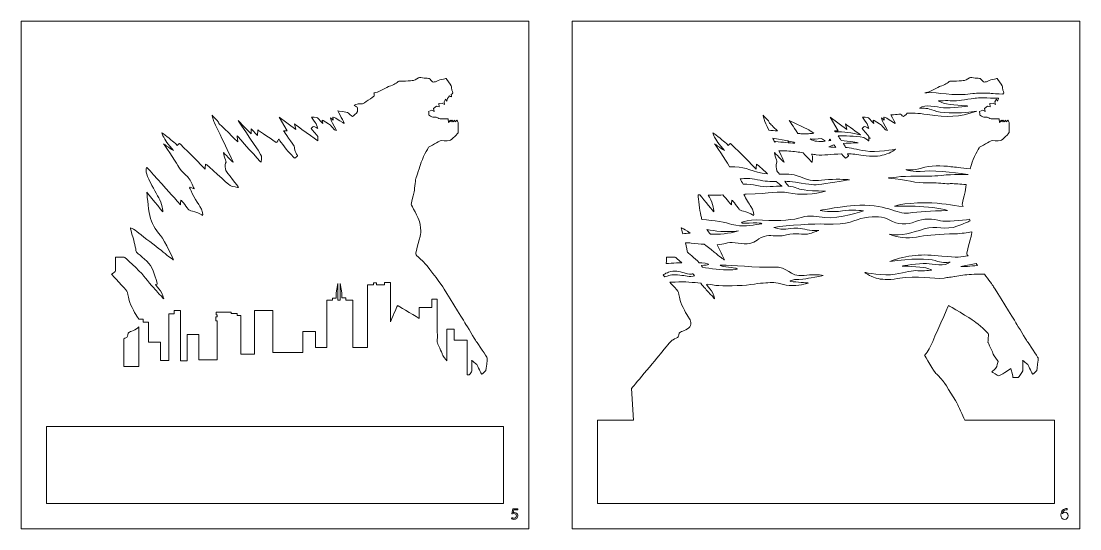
# Model space of a CAD drawing. Header units: millimetres. Extents: x 48 to 1768, y -205 to -5.
# Drawn here: x 916.7 to 1333.8, y -205 to -5 of the extents above; entities that cross this region are included whole.
import ezdxf

# ---------------------------------------------------------------- set-up
doc = ezdxf.new("R2010")
doc.units = ezdxf.units.MM
doc.header["$MEASUREMENT"] = 0
doc.layers.add('Layer 1', color=7, linetype='Continuous', lineweight=0)

msp = doc.modelspace()

# ---------------------------------------------------------------- linework, layer by layer
at = {"layer": 'Layer 1', "color": 250, "lineweight": 9, "true_color": 0x231f20}
for points, knots in [([(916.72, -5), (916.72, -5), (916.72, -205), (916.72, -205), (916.72, -205), (1116.72, -205), (1116.72, -205), (1116.72, -205), (1116.72, -5), (1116.72, -5), (1116.72, -5), (916.72, -5), (916.72, -5)], [0, 0, 0, 0, 1, 1, 1, 2, 2, 2, 3, 3, 3, 4, 4, 4, 4]), ([(1133.78, -5), (1133.78, -5), (1133.78, -205), (1133.78, -205), (1133.78, -205), (1333.78, -205), (1333.78, -205), (1333.78, -205), (1333.78, -5), (1333.78, -5), (1333.78, -5), (1133.78, -5), (1133.78, -5)], [0, 0, 0, 0, 1, 1, 1, 2, 2, 2, 3, 3, 3, 4, 4, 4, 4]), ([(953.81, -103.66), (953.87, -103.5), (953.76, -97.92), (953.94, -97.92), (954.11, -97.92), (957.35, -97.92), (957.35, -97.92), (957.35, -97.92), (963.3, -103.22), (965.05, -105.42), (966.79, -107.62), (969.6, -110.88), (970.42, -111.72), (971.24, -112.56), (972.86, -114.44), (972.86, -114.44), (972.86, -114.44), (972.36, -112.23), (971.62, -111.26), (970.89, -110.3), (969.68, -108.99), (969.63, -108.79), (969.58, -108.59), (970.19, -108.77), (970.34, -108.59), (970.49, -108.4), (969.03, -103.41), (967.66, -101.29), (966.3, -99.16), (962.18, -96.25), (962.1, -95.97), (962.02, -95.69), (961.47, -92.55), (960.83, -90.41), (960.19, -88.27), (959.61, -86.48), (959.73, -86.39), (959.84, -86.29), (961.47, -87.11), (964.03, -89.24), (966.59, -91.37), (970.76, -94.31), (972.69, -95.95), (974.63, -97.59), (976.58, -99.06), (976.71, -99.06), (976.84, -99.06), (973.53, -91.9), (971.56, -89.42), (969.58, -86.95), (968.1, -84.63), (967.42, -81.59), (966.74, -78.56), (966.22, -72.4), (966.22, -72.4), (966.22, -72.4), (972.44, -80.09), (972.57, -80.16), (972.69, -80.23), (972.15, -76.62), (970.93, -74.6), (969.71, -72.57), (967.77, -68.8), (966.97, -67.25), (966.16, -65.7), (965.97, -64.51), (965.97, -64.09), (965.97, -63.67), (966.01, -62.65), (966.18, -62.61), (966.36, -62.58), (974.19, -71.56), (975.85, -73.25), (977.5, -74.94), (979.36, -77.32), (979.49, -77.35), (979.61, -77.39), (979.46, -75.57), (979.68, -75.49), (979.91, -75.41), (982.31, -78.94), (982.71, -79.29), (983.1, -79.64), (983.72, -79.65), (985.2, -80.18), (986.67, -80.7), (987.94, -81.25), (988.2, -81.53), (988.45, -81.81), (988.16, -79.28), (987.13, -77.96), (986.09, -76.63), (983.21, -71.28), (983.09, -70.66), (982.98, -70.05), (984.78, -71.04), (984.87, -71.04), (984.96, -71.04), (983.31, -67.49), (982.55, -66.61), (981.78, -65.72), (979.38, -63.79), (978.41, -61.85), (977.43, -59.91), (972.81, -53.36), (972.81, -53.36), (972.81, -53.36), (976.65, -55.95), (976.74, -55.96), (975.84, -54.89), (974.61, -53.64), (974.17, -52.85), (973.73, -52.06), (972.82, -50.72), (972.57, -50.18), (972.31, -49.65), (972.17, -48.94), (972.17, -48.94), (972.17, -48.94), (975.93, -51.84), (976.87, -52.7), (977.81, -53.56), (978.13, -53.91), (978.23, -53.93), (978.34, -53.95), (978.75, -53.27), (979.04, -53.22), (979.34, -53.17), (989.08, -63.24), (989.15, -63.27), (989.22, -63.29), (989.27, -61.41), (989.4, -61.34), (989.52, -61.27), (998.34, -69.3), (999.06, -69.77), (999.78, -70.23), (1002.32, -70.54), (1002.37, -70.52), (1002.43, -70.51), (997.46, -64.27), (997.3, -63.77), (997.15, -63.27), (996.97, -61.53), (997.28, -60.93), (997.59, -60.32), (997.34, -59.95), (996.96, -58.98), (996.57, -58), (996.43, -56.8), (996.42, -56.75), (996.41, -56.71), (1000.06, -60.59), (1000.26, -60.59), (1000.46, -60.59), (992.68, -44.94), (992.47, -44.19), (992.26, -43.44), (991.95, -42.09), (991.95, -42.09), (991.95, -42.09), (993.9, -44.14), (994.08, -44.29), (994.25, -44.45), (994.58, -45.25), (994.58, -45.25), (994.58, -45.25), (1002.07, -52.56), (1002.14, -52.58), (1002.21, -52.6), (1001.68, -50.29), (1001.77, -50.19), (1001.86, -50.08), (1011.07, -60.67), (1011.23, -60.6), (1011.38, -60.53), (1011.42, -58.49), (1011.45, -58.18), (1011.49, -57.87), (1002.24, -44.19), (1002.24, -44.19), (1002.24, -44.19), (1007.13, -49.18), (1007.32, -49.42), (1007.28, -48.27), (1007.27, -47.38), (1007.27, -47.38), (1007.27, -47.38), (1009.81, -50.1), (1009.81, -50.1), (1009.81, -50.1), (1009.97, -47.85), (1009.97, -47.85), (1009.97, -47.85), (1016.88, -52.61), (1017.17, -52.75), (1017.47, -52.89), (1018.22, -51.46), (1018.22, -51.46), (1018.22, -51.46), (1021.03, -55.42), (1022.32, -56.77), (1023.61, -58.11), (1024.33, -59), (1024.47, -59.02), (1024.61, -59.03), (1025.43, -58.14), (1025.62, -58.13), (1025.81, -58.11), (1024.77, -56.87), (1024.62, -56.25), (1024.47, -55.64), (1024.44, -54.8), (1024.23, -54.24), (1024.02, -53.68), (1020.11, -48.24), (1020.11, -48.24), (1020.11, -48.24), (1021.55, -48.23), (1021.55, -48.23), (1021.55, -48.23), (1018.39, -42.88), (1018.39, -42.88), (1018.39, -42.88), (1024.91, -47.71), (1024.91, -47.71), (1024.91, -47.71), (1024.41, -45.51), (1024.41, -45.51), (1024.41, -45.51), (1033.52, -52.15), (1033.58, -52.19), (1033.64, -52.22), (1033.7, -50.7), (1033.6, -50.43), (1033.49, -50.16), (1031.03, -47.44), (1031.03, -47.3), (1031.03, -47.16), (1031.63, -46.55), (1031.96, -46.47), (1032.29, -46.4), (1033.59, -47.28), (1033.59, -47.28), (1033.59, -47.28), (1033.08, -45.76), (1032.9, -45.47), (1032.72, -45.18), (1031.12, -42.81), (1031.12, -42.81), (1031.12, -42.81), (1033.09, -42.86), (1033.48, -43.12), (1033.86, -43.37), (1035.59, -45.36), (1035.59, -45.36), (1035.59, -45.36), (1035.28, -44.08), (1035.3, -43.95), (1035.32, -43.82), (1038.05, -45.57), (1038.56, -46.02), (1039.08, -46.47), (1040.04, -47.77), (1040.15, -47.86), (1040.25, -47.95), (1040.92, -48.03), (1040.92, -48.03), (1040.92, -48.03), (1039.23, -44.83), (1039, -44.4), (1038.76, -43.97), (1038.59, -43.05), (1038.59, -43.05), (1038.59, -43.05), (1039.49, -43.82), (1039.62, -43.95), (1039.74, -44.08), (1039.52, -42.85), (1039.52, -42.85), (1039.52, -42.85), (1040.54, -43.05), (1040.68, -43.19), (1040.82, -43.32), (1043.71, -45.15), (1044, -45.3), (1044.28, -45.44), (1041.46, -40.38), (1041.45, -40.35), (1041.44, -40.32), (1045.02, -40.87), (1045.28, -40.98), (1045.54, -41.08), (1046.99, -42.54), (1047.21, -42.56), (1047.42, -42.57), (1049.04, -41.25), (1049.17, -40.62), (1049.3, -39.99), (1049.26, -39.01), (1049.05, -38.84), (1048.85, -38.68), (1048.06, -38.28), (1047.93, -38.26), (1047.8, -38.23), (1049.1, -37.54), (1049.51, -37.53), (1049.92, -37.52), (1051.16, -37.63), (1051.22, -37.59), (1051.28, -37.54), (1055.61, -34.72), (1055.78, -34.51), (1055.95, -34.3), (1055.7, -33.21), (1055.7, -33.21), (1055.7, -33.21), (1056.71, -33.01), (1056.9, -33.02), (1057.08, -33.03), (1061.19, -30.83), (1061.84, -30.62), (1062.5, -30.4), (1063.54, -29.99), (1063.99, -29.7), (1064.43, -29.41), (1065.4, -28.72), (1065.54, -28.69), (1065.68, -28.65), (1070.43, -28.54), (1071.28, -28.38), (1072.13, -28.21), (1073.25, -27.26), (1073.66, -27.19), (1074.06, -27.12), (1075.54, -27.47), (1075.87, -27.42), (1076.2, -27.38), (1077.23, -27.53), (1077.51, -27.64), (1077.79, -27.76), (1078.46, -28.77), (1078.71, -28.91), (1078.96, -29.05), (1080.02, -28.92), (1080.18, -28.79), (1080.33, -28.66), (1081.51, -28.13), (1082.42, -27.94), (1083.34, -27.74), (1083.99, -27.54), (1084.12, -27.54), (1084.25, -27.54), (1086.01, -30.1), (1086.12, -30.42), (1086.24, -30.75), (1086.29, -31.96), (1086.44, -32.23), (1086.59, -32.49), (1086.81, -33.05), (1086.82, -33.19), (1086.83, -33.33), (1086.15, -33.87), (1086.15, -33.95), (1086.15, -34.03), (1086.28, -34.84), (1086.28, -34.86), (1086.28, -34.89), (1085.47, -34.46), (1085.47, -34.46), (1085.47, -34.46), (1084.63, -35.4), (1084.63, -35.4), (1084.63, -35.4), (1084.35, -36.52), (1084.35, -36.52), (1084.35, -36.52), (1083.85, -35.76), (1083.85, -35.76), (1083.85, -35.76), (1083.31, -36.83), (1083.31, -36.83), (1083.31, -36.83), (1083.53, -37.89), (1083.53, -37.89), (1083.53, -37.89), (1082.58, -37.33), (1082.58, -37.33), (1082.58, -37.33), (1081.21, -37.44), (1081.21, -37.44), (1081.21, -37.44), (1081.35, -38.8), (1081.35, -38.8), (1081.35, -38.8), (1080.29, -38.48), (1080.29, -38.48), (1080.29, -38.48), (1079.19, -39.37), (1079.19, -39.37), (1079.19, -39.37), (1079.4, -40.61), (1079.4, -40.61), (1079.4, -40.61), (1078.56, -40), (1078.56, -40), (1078.56, -40), (1077.24, -40.65), (1077.24, -40.65), (1077.24, -40.65), (1077.38, -41.92), (1077.38, -41.99), (1077.38, -42.06), (1078.58, -42.85), (1078.88, -42.85), (1079.17, -42.85), (1079.99, -42.83), (1080.17, -42.83), (1080.34, -42.83), (1081.23, -43.42), (1081.79, -43.42), (1082.35, -43.42), (1084.97, -43.46), (1084.97, -43.46), (1084.97, -43.46), (1085.12, -44.94), (1085.12, -44.94), (1085.12, -44.94), (1085.82, -44.01), (1085.82, -44.01), (1085.82, -44.01), (1086.03, -44.64), (1086.03, -44.64), (1086.03, -44.64), (1086.43, -44), (1086.43, -44), (1086.43, -44), (1086.97, -44.64), (1086.97, -44.64), (1086.97, -44.64), (1087.48, -43.97), (1087.48, -43.97), (1087.48, -43.97), (1087.75, -44.71), (1087.75, -44.71), (1087.75, -44.71), (1088.33, -44.02), (1088.33, -44.02), (1088.33, -44.02), (1088.79, -44.66), (1088.87, -44.92), (1088.95, -45.17), (1088.93, -48.58), (1088.93, -48.8), (1088.93, -49.02), (1086.29, -51.86), (1085.42, -52.03), (1084.56, -52.21), (1081.98, -52), (1081.8, -52.09), (1081.61, -52.18), (1077.44, -54.48), (1077.23, -54.67), (1077.02, -54.87), (1074.66, -59.21), (1074.03, -61.42), (1073.4, -63.63), (1072.14, -67.05), (1072.1, -67.33), (1072.05, -67.61), (1071.65, -71.93), (1071.4, -72.75), (1071.14, -73.56), (1070.4, -77.1), (1070.4, -77.26), (1070.4, -77.42), (1073.24, -82.56), (1073.66, -83.93), (1074.07, -85.31), (1074.14, -87.84), (1074.17, -88.4), (1074.19, -88.96), (1072.1, -96.29), (1072.19, -96.8), (1072.28, -97.31), (1074.89, -99.43), (1075.38, -99.91), (1075.86, -100.4), (1081.87, -108.1), (1082.77, -109.64), (1083.68, -111.17), (1090.77, -122.43), (1091.54, -123.78), (1092.31, -125.13), (1095.5, -130.43), (1096.03, -131.15), (1096.57, -131.87), (1100.24, -137.39), (1100.29, -137.64), (1100.33, -137.9), (1099.92, -142.36), (1099.8, -142.6), (1099.68, -142.83), (1098.26, -144.06), (1098.17, -144.13), (1098.08, -144.2), (1096.43, -140.62), (1096.18, -140.29), (1095.94, -139.96), (1094.19, -138.62), (1094.19, -138.62), (1094.19, -138.62), (1094.37, -142.26), (1094.23, -142.81), (1094.15, -143.1), (1093.7, -143.8), (1093.26, -144.39), (1093.26, -144.39), (1092.46, -144.39), (1092.46, -144.39), (1092.46, -144.39), (1092.46, -130.71), (1092.46, -130.71), (1092.46, -130.71), (1087.25, -130.71), (1087.25, -130.71), (1087.25, -130.71), (1087.25, -126.34), (1087.25, -126.34), (1087.25, -126.34), (1084.41, -126.34), (1084.41, -126.34), (1084.41, -126.34), (1084.41, -138.87), (1084.41, -138.87), (1084.03, -138.31), (1082.72, -136.56), (1082.63, -136.18), (1082.53, -135.74), (1080.7, -131.89), (1080.55, -131.44), (1080.55, -131.44), (1080.55, -131.2), (1080.55, -131.2), (1080.59, -130.55), (1080.76, -128.51), (1080.76, -128.27), (1080.76, -128.24), (1080.68, -128.13), (1080.55, -127.98), (1080.55, -127.98), (1080.55, -114.48), (1080.55, -114.48), (1080.55, -114.48), (1078.55, -114.48), (1078.55, -114.48), (1078.55, -114.48), (1078.55, -117.74), (1078.55, -117.74), (1078.55, -117.74), (1073.57, -117.74), (1073.57, -117.74), (1073.57, -117.74), (1073.57, -122.15), (1073.57, -122.15), (1070.61, -120.32), (1065.01, -117.02), (1065.01, -117.02), (1065.01, -117.02), (1063.67, -120.04), (1062.17, -123.44), (1062.17, -123.44), (1062.17, -107.97), (1062.17, -107.97), (1062.17, -107.97), (1059.89, -107.97), (1059.89, -107.97), (1059.89, -107.97), (1059.89, -108.9), (1059.89, -108.9), (1059.89, -108.9), (1056.73, -108.9), (1056.73, -108.9), (1056.73, -108.9), (1056.73, -108.15), (1056.73, -108.15), (1056.73, -108.15), (1055.47, -108.15), (1055.47, -108.15), (1055.47, -108.15), (1055.47, -108.85), (1055.47, -108.85), (1055.47, -108.85), (1053.19, -108.85), (1053.19, -108.85), (1053.19, -108.85), (1053.19, -133.51), (1053.19, -133.51), (1053.19, -133.51), (1047.42, -133.51), (1047.42, -133.51), (1047.42, -133.51), (1047.42, -114.88), (1047.42, -114.88), (1047.42, -114.88), (1044.66, -114.88), (1044.66, -114.88), (1044.66, -114.88), (1044.66, -114.06), (1044.66, -114.06), (1044.66, -114.06), (1043.08, -114.06), (1043.08, -114.06), (1043.08, -114.06), (1043.08, -111.98), (1043.08, -111.98), (1043.08, -111.98), (1042.38, -108.34), (1042.38, -108.34), (1042.38, -108.34), (1042.38, -114.92), (1042.38, -114.92), (1042.38, -114.92), (1041.52, -114.92), (1041.52, -114.92), (1041.52, -114.92), (1041.52, -108.39), (1041.52, -108.39), (1041.52, -108.39), (1040.86, -112), (1040.86, -112), (1040.86, -112), (1040.86, -114.12), (1040.86, -114.12), (1040.86, -114.12), (1039.31, -114.12), (1039.31, -114.12), (1039.31, -114.12), (1039.31, -114.93), (1039.31, -114.93), (1039.31, -114.93), (1037.17, -114.93), (1037.17, -114.93), (1037.17, -114.93), (1037.17, -133.56), (1037.17, -133.56), (1037.17, -133.56), (1032.63, -133.56), (1032.63, -133.56), (1032.63, -133.56), (1032.63, -127.25), (1032.63, -127.25), (1032.63, -127.25), (1027.71, -127.25), (1027.71, -127.25), (1027.71, -127.25), (1027.71, -135.51), (1027.71, -135.51), (1027.71, -135.51), (1015.84, -135.51), (1015.84, -135.51), (1015.84, -135.51), (1015.84, -118.99), (1015.84, -118.99), (1015.84, -118.99), (1008.67, -118.99), (1008.67, -118.99), (1008.67, -118.99), (1008.67, -136.16), (1008.67, -136.16), (1008.67, -136.16), (1003.28, -136.16), (1003.28, -136.16), (1003.28, -136.16), (1003.28, -121.02), (1003.28, -121.02), (1003.28, -121.02), (1001.76, -121.02), (1001.76, -121.02), (1001.76, -121.02), (1001.76, -120.18), (1001.76, -120.18), (1001.76, -120.18), (999.42, -120.18), (999.42, -120.18), (999.42, -120.18), (999.42, -119.67), (999.42, -119.67), (999.42, -119.67), (993.51, -119.67), (993.51, -119.67), (993.51, -119.67), (993.51, -120.68), (993.51, -120.68), (993.51, -120.68), (993.96, -120.68), (993.96, -120.68), (993.96, -120.68), (993.96, -121.54), (993.96, -121.54), (993.96, -121.54), (993.4, -121.54), (993.4, -121.54), (993.4, -121.54), (993.4, -123.02), (993.4, -123.02), (993.4, -123.02), (993.9, -123.02), (993.9, -123.02), (993.9, -123.02), (993.9, -138.48), (993.9, -138.48), (993.9, -138.48), (986.65, -138.48), (986.65, -138.48), (986.65, -138.48), (986.65, -128.44), (986.65, -128.44), (986.65, -128.44), (982.11, -128.44), (982.11, -128.44), (982.11, -128.44), (982.11, -138.76), (982.11, -138.76), (982.11, -138.76), (979.53, -138.76), (979.53, -138.76), (979.53, -138.76), (979.53, -118.98), (979.53, -118.98), (979.53, -118.98), (976.95, -118.98), (976.95, -118.98), (976.95, -118.98), (976.95, -120.34), (976.95, -120.34), (976.95, -120.34), (974.92, -120.34), (974.92, -120.34), (974.92, -120.34), (974.92, -138.62), (974.92, -138.62), (974.92, -138.62), (971.55, -138.62), (971.55, -138.62), (971.55, -138.62), (971.55, -131.51), (971.55, -131.51), (971.55, -131.51), (966.94, -131.51), (966.94, -131.51), (966.94, -131.51), (966.94, -123.55), (966.94, -123.55), (966.94, -123.55), (964.76, -123.55), (964.76, -123.55), (964.76, -123.55), (964.76, -122.43), (964.76, -122.43), (964.76, -122.43), (963.08, -122.43), (963.08, -122.43), (963.08, -122.43), (963.08, -122.47), (963.08, -122.47), (962.89, -122.08), (962.68, -121.77), (962.51, -121.58), (961.97, -120.99), (959.88, -117.11), (959.31, -115.03), (958.73, -112.96), (958.82, -111.98), (958.4, -111.35), (957.98, -110.72), (952.31, -104.81), (952.3, -104.69), (952.28, -104.57), (953.76, -103.82), (953.81, -103.66)], [0, 0, 0, 0, 1, 1, 1, 2, 2, 2, 3, 3, 3, 4, 4, 4, 5, 5, 5, 6, 6, 6, 7, 7, 7, 8, 8, 8, 9, 9, 9, 10, 10, 10, 11, 11, 11, 12, 12, 12, 13, 13, 13, 14, 14, 14, 15, 15, 15, 16, 16, 16, 17, 17, 17, 18, 18, 18, 19, 19, 19, 20, 20, 20, 21, 21, 21, 22, 22, 22, 23, 23, 23, 24, 24, 24, 25, 25, 25, 26, 26, 26, 27, 27, 27, 28, 28, 28, 29, 29, 29, 30, 30, 30, 31, 31, 31, 32, 32, 32, 33, 33, 33, 34, 34, 34, 35, 35, 35, 36, 36, 36, 37, 37, 37, 38, 38, 38, 39, 39, 39, 40, 40, 40, 41, 41, 41, 42, 42, 42, 43, 43, 43, 44, 44, 44, 45, 45, 45, 46, 46, 46, 47, 47, 47, 48, 48, 48, 49, 49, 49, 50, 50, 50, 51, 51, 51, 52, 52, 52, 53, 53, 53, 54, 54, 54, 55, 55, 55, 56, 56, 56, 57, 57, 57, 58, 58, 58, 59, 59, 59, 60, 60, 60, 61, 61, 61, 62, 62, 62, 63, 63, 63, 64, 64, 64, 65, 65, 65, 66, 66, 66, 67, 67, 67, 68, 68, 68, 69, 69, 69, 70, 70, 70, 71, 71, 71, 72, 72, 72, 73, 73, 73, 74, 74, 74, 75, 75, 75, 76, 76, 76, 77, 77, 77, 78, 78, 78, 79, 79, 79, 80, 80, 80, 81, 81, 81, 82, 82, 82, 83, 83, 83, 84, 84, 84, 85, 85, 85, 86, 86, 86, 87, 87, 87, 88, 88, 88, 89, 89, 89, 90, 90, 90, 91, 91, 91, 92, 92, 92, 93, 93, 93, 94, 94, 94, 95, 95, 95, 96, 96, 96, 97, 97, 97, 98, 98, 98, 99, 99, 99, 100, 100, 100, 101, 101, 101, 102, 102, 102, 103, 103, 103, 104, 104, 104, 105, 105, 105, 106, 106, 106, 107, 107, 107, 108, 108, 108, 109, 109, 109, 110, 110, 110, 111, 111, 111, 112, 112, 112, 113, 113, 113, 114, 114, 114, 115, 115, 115, 116, 116, 116, 117, 117, 117, 118, 118, 118, 119, 119, 119, 120, 120, 120, 121, 121, 121, 122, 122, 122, 123, 123, 123, 124, 124, 124, 125, 125, 125, 126, 126, 126, 127, 127, 127, 128, 128, 128, 129, 129, 129, 130, 130, 130, 131, 131, 131, 132, 132, 132, 133, 133, 133, 134, 134, 134, 135, 135, 135, 136, 136, 136, 137, 137, 137, 138, 138, 138, 139, 139, 139, 140, 140, 140, 141, 141, 141, 142, 142, 142, 143, 143, 143, 144, 144, 144, 145, 145, 145, 146, 146, 146, 147, 147, 147, 148, 148, 148, 149, 149, 149, 150, 150, 150, 151, 151, 151, 152, 152, 152, 153, 153, 153, 154, 154, 154, 155, 155, 155, 156, 156, 156, 157, 157, 157, 158, 158, 158, 159, 159, 159, 160, 160, 160, 161, 161, 161, 162, 162, 162, 163, 163, 163, 164, 164, 164, 165, 165, 165, 166, 166, 166, 167, 167, 167, 168, 168, 168, 169, 169, 169, 170, 170, 170, 171, 171, 171, 172, 172, 172, 173, 173, 173, 174, 174, 174, 175, 175, 175, 176, 176, 176, 177, 177, 177, 178, 178, 178, 179, 179, 179, 180, 180, 180, 181, 181, 181, 182, 182, 182, 183, 183, 183, 184, 184, 184, 185, 185, 185, 186, 186, 186, 187, 187, 187, 188, 188, 188, 189, 189, 189, 190, 190, 190, 191, 191, 191, 192, 192, 192, 193, 193, 193, 194, 194, 194, 195, 195, 195, 196, 196, 196, 197, 197, 197, 198, 198, 198, 199, 199, 199, 200, 200, 200, 201, 201, 201, 202, 202, 202, 203, 203, 203, 204, 204, 204, 205, 205, 205, 206, 206, 206, 207, 207, 207, 208, 208, 208, 209, 209, 209, 210, 210, 210, 211, 211, 211, 212, 212, 212, 213, 213, 213, 214, 214, 214, 215, 215, 215, 216, 216, 216, 217, 217, 217, 218, 218, 218, 219, 219, 219, 220, 220, 220, 221, 221, 221, 222, 222, 222, 223, 223, 223, 224, 224, 224, 225, 225, 225, 226, 226, 226, 227, 227, 227, 228, 228, 228, 229, 229, 229, 230, 230, 230, 231, 231, 231, 232, 232, 232, 233, 233, 233, 234, 234, 234, 235, 235, 235, 236, 236, 236, 237, 237, 237, 238, 238, 238, 239, 239, 239, 240, 240, 240, 241, 241, 241, 242, 242, 242, 243, 243, 243, 244, 244, 244, 245, 245, 245, 246, 246, 246, 247, 247, 247, 248, 248, 248, 249, 249, 249, 250, 250, 250, 251, 251, 251, 252, 252, 252, 253, 253, 253, 254, 254, 254, 255, 255, 255, 256, 256, 256, 257, 257, 257, 258, 258, 258, 259, 259, 259, 260, 260, 260, 260]), ([(1273.95, -33.02), (1274.14, -33.03), (1278.24, -30.83), (1278.9, -30.62), (1279.55, -30.4), (1280.6, -29.99), (1281.04, -29.7), (1281.49, -29.41), (1282.46, -28.72), (1282.6, -28.69), (1282.74, -28.65), (1287.49, -28.54), (1288.34, -28.38), (1289.19, -28.21), (1290.3, -27.26), (1290.71, -27.19), (1291.12, -27.12), (1292.59, -27.47), (1292.92, -27.42), (1293.25, -27.38), (1294.28, -27.53), (1294.56, -27.64), (1294.84, -27.76), (1295.51, -28.77), (1295.77, -28.91), (1296.02, -29.05), (1297.08, -28.92), (1297.23, -28.79), (1297.39, -28.66), (1298.56, -28.13), (1299.48, -27.94), (1300.4, -27.74), (1301.05, -27.54), (1301.18, -27.54), (1301.31, -27.54), (1303.06, -30.1), (1303.18, -30.42), (1303.29, -30.75), (1303.34, -31.96), (1303.49, -32.23), (1303.64, -32.49), (1303.86, -33.05), (1303.88, -33.19), (1303.88, -33.28), (1303.6, -33.54), (1303.4, -33.73), (1301.49, -33.62), (1299.26, -33.48), (1299.11, -33.48), (1299.06, -33.48), (1298.78, -33.45), (1298.33, -33.38), (1295.6, -33.28), (1293.28, -33.31), (1291.69, -33.54), (1283.09, -34.78), (1278.18, -32.77), (1273.55, -33.22), (1273.29, -33.24), (1273.03, -33.27), (1272.78, -33.29), (1272.76, -33.24), (1272.76, -33.21), (1272.76, -33.21), (1272.76, -33.21), (1273.77, -33.01), (1273.95, -33.02)], [0, 0, 0, 0, 1, 1, 1, 2, 2, 2, 3, 3, 3, 4, 4, 4, 5, 5, 5, 6, 6, 6, 7, 7, 7, 8, 8, 8, 9, 9, 9, 10, 10, 10, 11, 11, 11, 12, 12, 12, 13, 13, 13, 14, 14, 14, 15, 15, 15, 16, 16, 16, 17, 17, 17, 18, 18, 18, 19, 19, 19, 20, 20, 20, 21, 21, 21, 22, 22, 22, 22]), ([(1184.11, -73.43), (1185.81, -75.53), (1189.53, -80.11), (1189.62, -80.16), (1189.74, -80.23), (1189.2, -76.62), (1187.98, -74.6), (1187.79, -74.28), (1187.58, -73.91), (1187.36, -73.52), (1189.35, -73.55), (1191.11, -73.53), (1193.12, -73.48), (1194.72, -75.15), (1196.42, -77.32), (1196.54, -77.35), (1196.67, -77.39), (1196.52, -75.57), (1196.74, -75.49), (1196.96, -75.41), (1199.37, -78.94), (1199.76, -79.29), (1200.16, -79.64), (1200.78, -79.65), (1202.25, -80.18), (1203.73, -80.7), (1205, -81.25), (1205.25, -81.53), (1205.51, -81.81), (1205.22, -79.28), (1204.18, -77.96), (1203.58, -77.18), (1202.33, -75.01), (1201.38, -73.23), (1201.7, -73.22), (1202.02, -73.21), (1202.36, -73.2), (1212.6, -72.93), (1214.67, -71.72), (1219.01, -72.66), (1223.35, -73.59), (1229.54, -73.29), (1233.63, -71.94), (1225.26, -71.88), (1223.36, -71.2), (1222.35, -70.78), (1221.43, -70.38), (1220.32, -70.15), (1219.07, -70.04), (1218.73, -69.59), (1218.17, -68.88), (1217.56, -68.09), (1218.79, -68.12), (1220.16, -68.21), (1221.76, -68.44), (1228.36, -69.37), (1228.51, -69.77), (1232.19, -69.22), (1235.86, -68.68), (1243.09, -67.48), (1243.09, -67.48), (1243.09, -67.48), (1238.85, -67.08), (1234.78, -67.42), (1230.71, -67.75), (1228.58, -68.35), (1225.26, -66.93), (1220.84, -65.05), (1219.36, -65.33), (1215.43, -65.31), (1214.84, -64.52), (1214.4, -63.91), (1214.36, -63.77), (1214.21, -63.27), (1214.02, -61.53), (1214.34, -60.93), (1214.65, -60.32), (1214.39, -59.95), (1214.01, -58.98), (1213.63, -58), (1213.49, -56.8), (1213.48, -56.75), (1213.46, -56.71), (1217.12, -60.59), (1217.31, -60.59), (1217.38, -60.59), (1216.47, -58.66), (1215.24, -56.11), (1216.62, -56.11), (1218.35, -56.14), (1219.13, -56.17), (1221.27, -56.33), (1223.11, -56.58), (1224.83, -56.84), (1226.66, -58.9), (1228.22, -60.63), (1228.28, -60.6), (1228.44, -60.53), (1228.47, -58.49), (1228.51, -58.18), (1228.51, -58.14), (1228.34, -57.84), (1228.04, -57.35), (1228.68, -57.45), (1229.32, -57.55), (1229.97, -57.63), (1232.82, -58.01), (1235.91, -57.42), (1239.87, -57.29), (1240.85, -58.33), (1241.4, -59), (1241.52, -59.02), (1241.66, -59.03), (1242.48, -58.14), (1242.67, -58.13), (1242.78, -58.12), (1242.5, -57.72), (1242.21, -57.27), (1244.06, -57.3), (1246.1, -57.47), (1248.37, -57.88), (1251.9, -58.52), (1254.69, -58.21), (1256.74, -57.64), (1256.74, -57.64), (1258.55, -57.03), (1259.38, -56.6), (1260.54, -56), (1261.12, -55.45), (1261.12, -55.45), (1261.12, -55.45), (1253.56, -56.83), (1249.28, -56.13), (1245.71, -55.55), (1243.36, -54.85), (1241.42, -54.73), (1241.38, -54.56), (1241.34, -54.39), (1241.28, -54.24), (1241.23, -54.11), (1240.98, -53.72), (1240.63, -53.19), (1243.37, -52.98), (1246.51, -52.93), (1246.51, -52.93), (1246.51, -52.93), (1242.87, -52.27), (1239.81, -51.99), (1239.39, -51.38), (1238.94, -50.74), (1238.53, -50.15), (1241.27, -50.1), (1244.77, -50.28), (1248.68, -50.77), (1249.81, -51.59), (1250.62, -52.18), (1250.64, -52.19), (1250.68, -52.21), (1250.72, -51.56), (1250.71, -51.04), (1250.92, -51.07), (1251.12, -51.1), (1251.33, -51.13), (1251.12, -51.05), (1250.92, -50.98), (1250.71, -50.9), (1250.7, -50.69), (1250.68, -50.51), (1250.65, -50.43), (1250.55, -50.16), (1248.09, -47.44), (1248.09, -47.3), (1248.09, -47.16), (1248.68, -46.55), (1249.01, -46.47), (1249.35, -46.4), (1250.65, -47.28), (1250.65, -47.28), (1250.65, -47.28), (1250.14, -45.76), (1249.96, -45.47), (1249.77, -45.18), (1248.18, -42.81), (1248.18, -42.81), (1248.18, -42.81), (1250.15, -42.86), (1250.53, -43.12), (1250.92, -43.37), (1252.64, -45.36), (1252.64, -45.36), (1252.64, -45.36), (1252.34, -44.08), (1252.35, -43.95), (1252.37, -43.82), (1255.1, -45.57), (1255.62, -46.02), (1256.13, -46.47), (1257.1, -47.77), (1257.2, -47.86), (1257.31, -47.95), (1257.97, -48.03), (1257.97, -48.03), (1257.97, -48.03), (1256.29, -44.83), (1256.05, -44.4), (1255.82, -43.97), (1255.64, -43.05), (1255.64, -43.05), (1255.64, -43.05), (1256.55, -43.82), (1256.67, -43.95), (1256.79, -44.08), (1256.58, -42.85), (1256.58, -42.85), (1256.58, -42.85), (1257.6, -43.05), (1257.74, -43.19), (1257.88, -43.32), (1260.76, -45.15), (1261.05, -45.3), (1261.23, -45.39), (1260.16, -43.37), (1259.35, -41.89), (1259.69, -41.87), (1260.04, -41.86), (1260.37, -41.84), (1261.45, -41.78), (1262.32, -41.69), (1263.1, -41.6), (1263.58, -42.04), (1264.13, -42.55), (1264.26, -42.56), (1264.42, -42.57), (1265.27, -41.91), (1265.8, -41.3), (1267.59, -41.15), (1269.64, -41.18), (1273.8, -41.79), (1281.66, -42.93), (1285.94, -42.95), (1293.21, -40.4), (1284.18, -41.69), (1278.83, -41.15), (1276.33, -40.19), (1273.83, -39.22), (1272.2, -39.2), (1270.63, -39.32), (1272.92, -37.6), (1277.22, -38.8), (1280.04, -39.11), (1282.87, -39.42), (1289.65, -38.42), (1289.65, -38.42), (1289.65, -38.42), (1282.34, -38.04), (1280.34, -37.37), (1278.35, -36.7), (1278.08, -36.45), (1278.08, -36.45), (1278.08, -36.45), (1281.35, -36.14), (1283.51, -36.39), (1285.67, -36.65), (1288.23, -35.86), (1292.53, -35.32), (1293.74, -35.17), (1297.27, -35.22), (1301.71, -35.38), (1301.71, -35.38), (1301.69, -35.4), (1301.69, -35.4), (1301.69, -35.4), (1301.41, -36.52), (1301.41, -36.52), (1301.41, -36.52), (1300.9, -35.76), (1300.9, -35.76), (1300.9, -35.76), (1300.36, -36.83), (1300.36, -36.83), (1300.36, -36.83), (1300.59, -37.89), (1300.59, -37.89), (1300.59, -37.89), (1299.63, -37.33), (1299.63, -37.33), (1299.63, -37.33), (1298.27, -37.44), (1298.27, -37.44), (1298.27, -37.44), (1298.41, -38.8), (1298.41, -38.8), (1298.41, -38.8), (1297.35, -38.48), (1297.35, -38.48), (1297.35, -38.48), (1296.25, -39.37), (1296.25, -39.37), (1296.25, -39.37), (1296.46, -40.61), (1296.46, -40.61), (1296.46, -40.61), (1295.62, -40), (1295.62, -40), (1295.62, -40), (1294.29, -40.65), (1294.29, -40.65), (1294.29, -40.65), (1294.43, -41.92), (1294.43, -41.99), (1294.43, -42.06), (1295.64, -42.85), (1295.93, -42.85), (1296.23, -42.85), (1297.05, -42.83), (1297.22, -42.83), (1297.4, -42.83), (1298.29, -43.42), (1298.85, -43.42), (1299.4, -43.42), (1302.02, -43.46), (1302.02, -43.46), (1302.02, -43.46), (1302.18, -44.94), (1302.18, -44.94), (1302.18, -44.94), (1302.88, -44.01), (1302.88, -44.01), (1302.88, -44.01), (1303.09, -44.64), (1303.09, -44.64), (1303.09, -44.64), (1303.49, -44), (1303.49, -44), (1303.49, -44), (1304.03, -44.64), (1304.03, -44.64), (1304.03, -44.64), (1304.54, -43.97), (1304.54, -43.97), (1304.54, -43.97), (1304.81, -44.71), (1304.81, -44.71), (1304.81, -44.71), (1305.39, -44.02), (1305.39, -44.02), (1305.39, -44.02), (1305.84, -44.66), (1305.92, -44.92), (1306, -45.17), (1305.98, -48.58), (1305.98, -48.8), (1305.98, -49.02), (1303.34, -51.86), (1302.48, -52.03), (1301.62, -52.21), (1299.04, -52), (1298.85, -52.09), (1298.67, -52.18), (1294.49, -54.48), (1294.28, -54.67), (1294.07, -54.87), (1291.71, -59.21), (1291.08, -61.42), (1290.93, -61.97), (1290.73, -62.59), (1290.53, -63.22), (1288.91, -63.08), (1287.04, -62.89), (1286.04, -62.6), (1284.99, -62.58), (1283.94, -62.5), (1282.91, -62.34), (1279.65, -61.83), (1274.56, -61.83), (1271.46, -62.88), (1268.35, -63.94), (1265.31, -63.49), (1265.31, -63.49), (1265.31, -63.49), (1267.54, -64.54), (1272.66, -64.09), (1277.32, -63.68), (1287.9, -65.16), (1289.78, -65.43), (1289.78, -65.44), (1289.78, -65.44), (1289.78, -65.45), (1288.86, -65.37), (1285.84, -65.2), (1281.16, -65.6), (1275.49, -66.08), (1275.73, -66.2), (1269.47, -66.08), (1263.2, -65.96), (1258.38, -66.8), (1258.38, -66.8), (1265.91, -67.55), (1269.02, -68.85), (1273.81, -68.73), (1277.39, -68.64), (1279.22, -68.87), (1281.45, -69.1), (1282.08, -69.04), (1282.64, -69), (1283.1, -69), (1284.48, -69), (1286.71, -69.16), (1288.94, -69.35), (1288.79, -70.69), (1288.6, -72.28), (1288.45, -72.75), (1288.2, -73.56), (1287.45, -77.1), (1287.45, -77.26), (1287.45, -77.3), (1287.61, -77.61), (1287.85, -78.07), (1283.08, -77.61), (1279.66, -76.56), (1273.2, -76.56), (1263.16, -76.57), (1260.73, -77.92), (1260.73, -77.92), (1260.73, -77.92), (1275.6, -77.38), (1281.7, -79.64), (1274.78, -79.64), (1270.58, -80.05), (1266.24, -80.63), (1261.9, -81.22), (1257.2, -76.7), (1244.82, -77.56), (1236.73, -78.47), (1231.53, -79.55), (1231.53, -79.55), (1231.53, -79.55), (1236.1, -80.5), (1240.3, -79.7), (1243.13, -79.16), (1248.52, -79.73), (1248.52, -79.73), (1248.52, -79.73), (1238.93, -83.07), (1233.22, -82.35), (1230.62, -82.02), (1227.34, -81.32), (1224.14, -82.31), (1221.12, -83.25), (1215.83, -83.89), (1208.75, -83.38), (1202.33, -82.91), (1198.12, -84.75), (1201.82, -84.59), (1206.56, -84.39), (1210.52, -84.52), (1207.49, -84.97), (1204.46, -85.42), (1200.66, -86.28), (1196.73, -85.06), (1194.38, -84.33), (1189.79, -83.49), (1184.91, -83.1), (1184.74, -82.61), (1184.59, -82.11), (1184.48, -81.59), (1183.97, -79.31), (1183.54, -75.27), (1183.36, -73.4), (1183.62, -73.41), (1183.87, -73.42), (1184.11, -73.43)], [0, 0, 0, 0, 1, 1, 1, 2, 2, 2, 3, 3, 3, 4, 4, 4, 5, 5, 5, 6, 6, 6, 7, 7, 7, 8, 8, 8, 9, 9, 9, 10, 10, 10, 11, 11, 11, 12, 12, 12, 13, 13, 13, 14, 14, 14, 15, 15, 15, 16, 16, 16, 17, 17, 17, 18, 18, 18, 19, 19, 19, 20, 20, 20, 21, 21, 21, 22, 22, 22, 23, 23, 23, 24, 24, 24, 25, 25, 25, 26, 26, 26, 27, 27, 27, 28, 28, 28, 29, 29, 29, 30, 30, 30, 31, 31, 31, 32, 32, 32, 33, 33, 33, 34, 34, 34, 35, 35, 35, 36, 36, 36, 37, 37, 37, 38, 38, 38, 39, 39, 39, 40, 40, 40, 41, 41, 41, 42, 42, 42, 43, 43, 43, 44, 44, 44, 45, 45, 45, 46, 46, 46, 47, 47, 47, 48, 48, 48, 49, 49, 49, 50, 50, 50, 51, 51, 51, 52, 52, 52, 53, 53, 53, 54, 54, 54, 55, 55, 55, 56, 56, 56, 57, 57, 57, 58, 58, 58, 59, 59, 59, 60, 60, 60, 61, 61, 61, 62, 62, 62, 63, 63, 63, 64, 64, 64, 65, 65, 65, 66, 66, 66, 67, 67, 67, 68, 68, 68, 69, 69, 69, 70, 70, 70, 71, 71, 71, 72, 72, 72, 73, 73, 73, 74, 74, 74, 75, 75, 75, 76, 76, 76, 77, 77, 77, 78, 78, 78, 79, 79, 79, 80, 80, 80, 81, 81, 81, 82, 82, 82, 83, 83, 83, 84, 84, 84, 85, 85, 85, 86, 86, 86, 87, 87, 87, 88, 88, 88, 89, 89, 89, 90, 90, 90, 91, 91, 91, 92, 92, 92, 93, 93, 93, 94, 94, 94, 95, 95, 95, 96, 96, 96, 97, 97, 97, 98, 98, 98, 99, 99, 99, 100, 100, 100, 101, 101, 101, 102, 102, 102, 103, 103, 103, 104, 104, 104, 105, 105, 105, 106, 106, 106, 107, 107, 107, 108, 108, 108, 109, 109, 109, 110, 110, 110, 111, 111, 111, 112, 112, 112, 113, 113, 113, 114, 114, 114, 115, 115, 115, 116, 116, 116, 117, 117, 117, 118, 118, 118, 119, 119, 119, 120, 120, 120, 121, 121, 121, 122, 122, 122, 123, 123, 123, 124, 124, 124, 125, 125, 125, 126, 126, 126, 127, 127, 127, 128, 128, 128, 129, 129, 129, 130, 130, 130, 131, 131, 131, 132, 132, 132, 133, 133, 133, 134, 134, 134, 135, 135, 135, 136, 136, 136, 137, 137, 137, 138, 138, 138, 139, 139, 139, 140, 140, 140, 141, 141, 141, 142, 142, 142, 143, 143, 143, 144, 144, 144, 145, 145, 145, 146, 146, 146, 147, 147, 147, 148, 148, 148, 149, 149, 149, 150, 150, 150, 151, 151, 151, 152, 152, 152, 153, 153, 153, 154, 154, 154, 155, 155, 155, 156, 156, 156, 157, 157, 157, 157]), ([(1211.13, -44.29), (1211.31, -44.45), (1211.64, -45.25), (1211.64, -45.25), (1211.64, -45.25), (1213.07, -46.65), (1214.69, -48.22), (1213.49, -48.12), (1212.36, -48.04), (1211.3, -47.97), (1210.31, -45.94), (1209.59, -44.41), (1209.53, -44.19), (1209.32, -43.44), (1209, -42.09), (1209, -42.09), (1209, -42.09), (1210.96, -44.14), (1211.13, -44.29)], [0, 0, 0, 0, 1, 1, 1, 2, 2, 2, 3, 3, 3, 4, 4, 4, 5, 5, 5, 6, 6, 6, 6]), ([(1227.02, -47.85), (1227.02, -47.85), (1227.86, -48.43), (1228.96, -49.18), (1228.2, -49.25), (1227.53, -49.3), (1226.92, -49.33), (1226.92, -49.33), (1225.21, -49.54), (1224.3, -49.34), (1223.71, -49.32), (1223.18, -49.27), (1222.67, -49.21), (1220.85, -46.48), (1219.3, -44.19), (1219.3, -44.19), (1219.3, -44.19), (1227.02, -47.85), (1227.02, -47.85)], [0, 0, 0, 0, 1, 1, 1, 2, 2, 2, 3, 3, 3, 4, 4, 4, 5, 5, 5, 6, 6, 6, 6]), ([(1241.47, -45.51), (1241.47, -45.51), (1244.71, -47.87), (1247.34, -49.79), (1243.97, -48.85), (1240.83, -48.51), (1237.39, -48.55), (1237.25, -48.36), (1237.17, -48.24), (1237.17, -48.24), (1237.17, -48.24), (1238.61, -48.23), (1238.61, -48.23), (1238.61, -48.23), (1235.44, -42.88), (1235.44, -42.88), (1235.44, -42.88), (1241.97, -47.71), (1241.97, -47.71), (1241.97, -47.71), (1241.47, -45.51), (1241.47, -45.51)], [0, 0, 0, 0, 1, 1, 1, 2, 2, 2, 3, 3, 3, 4, 4, 4, 5, 5, 5, 6, 6, 6, 7, 7, 7, 7]), ([(1193.93, -52.7), (1194.87, -53.56), (1195.18, -53.91), (1195.29, -53.93), (1195.39, -53.95), (1195.81, -53.27), (1196.1, -53.22), (1196.39, -53.17), (1206.14, -63.24), (1206.21, -63.27), (1206.28, -63.29), (1206.32, -61.41), (1206.45, -61.34), (1206.51, -61.3), (1208.59, -63.15), (1210.8, -65.12), (1204.37, -64.54), (1202.7, -62.36), (1197.84, -62.41), (1197.04, -62.42), (1196.38, -62.43), (1195.8, -62.43), (1195.67, -62.24), (1195.56, -62.04), (1195.46, -61.85), (1194.48, -59.91), (1189.87, -53.36), (1189.87, -53.36), (1189.87, -53.36), (1193.7, -55.95), (1193.8, -55.96), (1192.89, -54.89), (1191.67, -53.64), (1191.23, -52.85), (1190.79, -52.06), (1189.88, -50.72), (1189.62, -50.18), (1189.37, -49.65), (1189.23, -48.94), (1189.23, -48.94), (1189.23, -48.94), (1192.98, -51.84), (1193.93, -52.7)], [0, 0, 0, 0, 1, 1, 1, 2, 2, 2, 3, 3, 3, 4, 4, 4, 5, 5, 5, 6, 6, 6, 7, 7, 7, 8, 8, 8, 9, 9, 9, 10, 10, 10, 11, 11, 11, 12, 12, 12, 13, 13, 13, 14, 14, 14, 14]), ([(1219.16, -52.26), (1219.16, -52.26), (1221.07, -52.63), (1221.07, -52.63), (1221.2, -52.77), (1221.33, -52.92), (1221.47, -53.07), (1219.5, -52.97), (1216.6, -52.65), (1213.95, -52.46), (1213.95, -52.46), (1213.6, -52.73), (1213.6, -52.73), (1213.33, -52.16), (1213.05, -51.59), (1212.78, -51.03), (1212.78, -51.03), (1218.77, -52.18), (1218.77, -52.18), (1219.02, -52.43), (1219.18, -52.58), (1219.19, -52.58), (1219.21, -52.58), (1219.19, -52.45), (1219.16, -52.26)], [0, 0, 0, 0, 1, 1, 1, 2, 2, 2, 3, 3, 3, 4, 4, 4, 5, 5, 5, 6, 6, 6, 7, 7, 7, 8, 8, 8, 8]), ([(1231.92, -51.21), (1232.53, -51.62), (1233.08, -52), (1233.49, -52.28), (1231.27, -52.49), (1228.96, -52.51), (1227.53, -51.35), (1228.75, -51.49), (1230.16, -51.59), (1231.92, -51.21)], [0, 0, 0, 0, 1, 1, 1, 2, 2, 2, 3, 3, 3, 3]), ([(1236.93, -53.72), (1237.18, -54.06), (1237.44, -54.4), (1237.7, -54.74), (1236.19, -54.66), (1234.88, -54.49), (1234.88, -54.49), (1234.88, -54.49), (1235.13, -54.27), (1236.93, -53.72)], [0, 0, 0, 0, 1, 1, 1, 2, 2, 2, 3, 3, 3, 3]), ([(1235.28, -51.46), (1235.28, -51.46), (1235.43, -51.68), (1235.68, -52.03), (1235.42, -52.06), (1235.16, -52.09), (1234.89, -52.12), (1235.1, -51.79), (1235.28, -51.46), (1235.28, -51.46)], [0, 0, 0, 0, 1, 1, 1, 2, 2, 2, 3, 3, 3, 3]), ([(1214.16, -68.1), (1215.17, -68.99), (1215.93, -69.65), (1216.12, -69.77), (1216.21, -69.83), (1216.35, -69.89), (1216.51, -69.95), (1215.04, -69.96), (1213.45, -70.06), (1211.76, -70.19), (1208.01, -70.47), (1205.17, -68.97), (1201.11, -69.2), (1200.75, -68.48), (1200.34, -67.7), (1199.99, -67.15), (1201.85, -66.87), (1203.75, -66.79), (1206.76, -67.48), (1209.74, -68.16), (1211.88, -68.15), (1214.16, -68.1)], [0, 0, 0, 0, 1, 1, 1, 2, 2, 2, 3, 3, 3, 4, 4, 4, 5, 5, 5, 6, 6, 6, 7, 7, 7, 7]), ([(1323.78, -195.02), (1323.78, -195.02), (1143.78, -195.02), (1143.78, -195.02), (1143.78, -195.02), (1143.78, -162.2), (1143.78, -162.2), (1143.78, -162.2), (1158.01, -162.2), (1158.01, -162.2), (1158.01, -162.2), (1157.17, -149.69), (1157.17, -149.69), (1157.17, -149.69), (1166.62, -138.48), (1169.13, -135.34), (1171.64, -132.2), (1172.81, -130.83), (1173.54, -130.48), (1174.27, -130.13), (1175.34, -129.66), (1175.54, -129.42), (1175.74, -129.17), (1175.82, -127.9), (1176.24, -127.6), (1176.65, -127.31), (1179.14, -126.69), (1180.14, -125.38), (1181.14, -124.08), (1180.1, -122.17), (1179.56, -121.58), (1179.03, -120.99), (1176.94, -117.11), (1176.36, -115.03), (1175.79, -112.96), (1175.88, -111.98), (1175.46, -111.35), (1175.25, -111.04), (1173.74, -109.41), (1172.27, -107.85), (1172.99, -107.84), (1173.71, -107.83), (1174.41, -107.79), (1178.21, -107.59), (1181.63, -107.88), (1184.43, -108.25), (1185.72, -109.78), (1186.97, -111.2), (1187.48, -111.72), (1188.3, -112.56), (1189.92, -114.44), (1189.92, -114.44), (1189.92, -114.44), (1189.41, -112.23), (1188.68, -111.26), (1187.95, -110.3), (1186.74, -108.99), (1186.68, -108.79), (1186.64, -108.63), (1187.03, -108.71), (1187.26, -108.66), (1188.55, -108.85), (1189.62, -109.02), (1190.41, -109.09), (1193.16, -109.33), (1200.15, -109.37), (1204.15, -108.76), (1208.14, -108.16), (1210.52, -108.09), (1212.48, -107.91), (1214.45, -107.73), (1217.01, -109.16), (1220.65, -109.18), (1224.29, -109.21), (1226.73, -108.15), (1226.73, -108.15), (1226.73, -108.15), (1223.8, -107.83), (1220.84, -107.7), (1217.87, -107.57), (1220.88, -106.66), (1223.12, -106.74), (1225.36, -106.82), (1226.46, -106.27), (1227.99, -106.08), (1229.52, -105.88), (1232.67, -105.25), (1232.67, -105.25), (1232.67, -105.25), (1231.43, -104.51), (1225.16, -105.15), (1218.89, -105.8), (1219.42, -101.57), (1212.96, -101.86), (1206.5, -102.15), (1196.05, -101), (1192.98, -101.12), (1189.91, -101.24), (1195.42, -101.92), (1197.23, -102.15), (1199.05, -102.37), (1200.1, -102.82), (1195.72, -102.97), (1193.13, -103.06), (1188.08, -102.45), (1185.09, -101.93), (1184.97, -101.7), (1184.84, -101.48), (1184.72, -101.29), (1184.71, -101.27), (1184.7, -101.26), (1184.69, -101.25), (1187.53, -101.13), (1189.29, -100.61), (1184.84, -100.24), (1184.48, -100.22), (1184.15, -100.19), (1183.84, -100.17), (1182.1, -98.26), (1179.22, -96.2), (1179.16, -95.97), (1179.1, -95.77), (1178.79, -94.03), (1178.37, -92.27), (1179.07, -92.28), (1179.85, -92.32), (1180.7, -92.41), (1182.57, -92.61), (1184.28, -92.78), (1185.81, -92.89), (1187.36, -94.06), (1188.82, -95.15), (1189.75, -95.95), (1191.68, -97.59), (1193.63, -99.06), (1193.76, -99.06), (1193.85, -99.06), (1192.43, -95.92), (1190.88, -93.08), (1192.33, -93.04), (1193.43, -92.87), (1194.14, -92.53), (1196.04, -91.63), (1199.56, -92.82), (1202.73, -92.69), (1205.89, -92.55), (1206.01, -91.05), (1209.39, -89.79), (1212.16, -88.75), (1213.33, -90.37), (1218.18, -89.18), (1221.92, -88.26), (1224.86, -89.22), (1226.47, -88.86), (1229.15, -88.26), (1229.15, -88.06), (1230.9, -87.41), (1227.19, -87.71), (1225.12, -86.68), (1222.72, -86.6), (1218.03, -86.44), (1217.77, -87.75), (1213.27, -86.3), (1218.39, -85.27), (1229.88, -84.78), (1233.09, -84.93), (1243.45, -85.39), (1244.59, -83.15), (1248.98, -82.47), (1253.36, -81.79), (1256.07, -81.85), (1258.92, -83.44), (1261.77, -85.02), (1265.86, -85.38), (1268.98, -83.98), (1272.1, -82.58), (1276.09, -82.85), (1278.9, -83.62), (1281, -84.19), (1287.32, -83.45), (1290.35, -83.04), (1290.45, -83.26), (1290.53, -83.45), (1290.6, -83.62), (1289.65, -84.11), (1288.1, -84.8), (1285.67, -85.69), (1280.52, -87.59), (1277.45, -85.38), (1272.48, -86.87), (1267.51, -88.36), (1263.62, -89.67), (1258.65, -88.95), (1263.8, -90.8), (1267.01, -90.53), (1270.76, -89.85), (1274.51, -89.18), (1278.35, -88.95), (1284.68, -88.77), (1287.35, -88.69), (1289.33, -88.33), (1291.2, -87.95), (1291.21, -88.15), (1291.22, -88.3), (1291.22, -88.4), (1291.25, -88.96), (1289.15, -96.29), (1289.25, -96.8), (1289.27, -96.93), (1289.46, -97.16), (1289.73, -97.45), (1287.05, -97.88), (1285.41, -98.22), (1279.46, -97.57), (1271.56, -96.7), (1266.08, -96.89), (1258.91, -99.7), (1267.26, -98.43), (1274.22, -98.46), (1276.76, -99.34), (1279.29, -100.21), (1281.15, -100.1), (1282.71, -99.92), (1280.49, -101.73), (1276.15, -100.68), (1273.31, -100.47), (1270.48, -100.26), (1263.73, -101.5), (1263.73, -101.5), (1263.73, -101.5), (1271.06, -101.62), (1273.08, -102.22), (1275.09, -102.82), (1275.37, -103.06), (1275.37, -103.06), (1275.37, -103.06), (1272.11, -103.48), (1269.94, -103.3), (1267.77, -103.12), (1265.24, -104), (1260.97, -104.7), (1256.69, -105.4), (1249.13, -104.02), (1249.13, -104.02), (1249.13, -104.02), (1249.7, -104.56), (1250.86, -105.17), (1251.69, -105.6), (1253.5, -106.21), (1253.5, -106.21), (1255.56, -106.78), (1258.34, -107.08), (1261.87, -106.44), (1270.43, -104.9), (1275.67, -106.81), (1280.28, -106.2), (1281.02, -106.1), (1281.75, -105.99), (1282.48, -105.88), (1283.17, -105.8), (1284.57, -105.54), (1284.57, -105.54), (1286.53, -105.23), (1288.62, -104.93), (1291.12, -104.74), (1292.11, -104.69), (1294.64, -104.66), (1296.04, -104.69), (1296.09, -104.69), (1296.15, -104.69), (1296.21, -104.69), (1297.81, -106.77), (1299.4, -108.9), (1299.83, -109.64), (1300.74, -111.17), (1307.83, -122.43), (1308.6, -123.78), (1309.37, -125.13), (1312.55, -130.43), (1313.09, -131.15), (1313.62, -131.87), (1317.3, -137.39), (1317.34, -137.64), (1317.39, -137.9), (1316.97, -142.36), (1316.86, -142.6), (1316.74, -142.83), (1315.32, -144.06), (1315.23, -144.13), (1315.13, -144.2), (1313.48, -140.62), (1313.24, -140.29), (1312.99, -139.96), (1311.25, -138.62), (1311.25, -138.62), (1311.25, -138.62), (1311.42, -142.26), (1311.28, -142.81), (1311.14, -143.35), (1309.77, -145.2), (1309.52, -145.33), (1309.28, -145.47), (1307.45, -145.42), (1307.45, -145.42), (1307.45, -145.42), (1306.73, -141.9), (1306.61, -141.83), (1306.49, -141.76), (1304.22, -143.54), (1303.49, -143.94), (1302.75, -144.34), (1301.95, -144.65), (1301.76, -144.72), (1301.57, -144.79), (1299.13, -143.21), (1299.16, -143.15), (1299.19, -143.1), (1300.76, -141.69), (1300.87, -141.5), (1300.97, -141.3), (1301.55, -139.11), (1301.57, -139.04), (1301.58, -138.97), (1299.79, -136.63), (1299.68, -136.18), (1299.58, -135.72), (1297.59, -131.54), (1297.59, -131.4), (1297.59, -131.26), (1297.82, -128.55), (1297.82, -128.27), (1297.82, -127.99), (1293.66, -124.19), (1292.2, -123.16), (1290.73, -122.13), (1282.06, -117.02), (1282.06, -117.02), (1282.06, -117.02), (1276.22, -130.24), (1275.24, -132.48), (1274.27, -134.71), (1272.64, -136.62), (1272.64, -136.62), (1272.64, -136.62), (1276.5, -143.49), (1277.09, -143.8), (1277.69, -144.11), (1279.88, -146.78), (1280.23, -147.25), (1280.58, -147.72), (1285.43, -155.39), (1285.62, -155.85), (1285.77, -156.23), (1287.68, -160.47), (1288.46, -162.2), (1288.46, -162.2), (1323.78, -162.2), (1323.78, -162.2), (1323.78, -162.2), (1323.78, -195.02), (1323.78, -195.02)], [0, 0, 0, 0, 1, 1, 1, 2, 2, 2, 3, 3, 3, 4, 4, 4, 5, 5, 5, 6, 6, 6, 7, 7, 7, 8, 8, 8, 9, 9, 9, 10, 10, 10, 11, 11, 11, 12, 12, 12, 13, 13, 13, 14, 14, 14, 15, 15, 15, 16, 16, 16, 17, 17, 17, 18, 18, 18, 19, 19, 19, 20, 20, 20, 21, 21, 21, 22, 22, 22, 23, 23, 23, 24, 24, 24, 25, 25, 25, 26, 26, 26, 27, 27, 27, 28, 28, 28, 29, 29, 29, 30, 30, 30, 31, 31, 31, 32, 32, 32, 33, 33, 33, 34, 34, 34, 35, 35, 35, 36, 36, 36, 37, 37, 37, 38, 38, 38, 39, 39, 39, 40, 40, 40, 41, 41, 41, 42, 42, 42, 43, 43, 43, 44, 44, 44, 45, 45, 45, 46, 46, 46, 47, 47, 47, 48, 48, 48, 49, 49, 49, 50, 50, 50, 51, 51, 51, 52, 52, 52, 53, 53, 53, 54, 54, 54, 55, 55, 55, 56, 56, 56, 57, 57, 57, 58, 58, 58, 59, 59, 59, 60, 60, 60, 61, 61, 61, 62, 62, 62, 63, 63, 63, 64, 64, 64, 65, 65, 65, 66, 66, 66, 67, 67, 67, 68, 68, 68, 69, 69, 69, 70, 70, 70, 71, 71, 71, 72, 72, 72, 73, 73, 73, 74, 74, 74, 75, 75, 75, 76, 76, 76, 77, 77, 77, 78, 78, 78, 79, 79, 79, 80, 80, 80, 81, 81, 81, 82, 82, 82, 83, 83, 83, 84, 84, 84, 85, 85, 85, 86, 86, 86, 87, 87, 87, 88, 88, 88, 89, 89, 89, 90, 90, 90, 91, 91, 91, 92, 92, 92, 93, 93, 93, 94, 94, 94, 95, 95, 95, 96, 96, 96, 97, 97, 97, 98, 98, 98, 99, 99, 99, 100, 100, 100, 101, 101, 101, 102, 102, 102, 103, 103, 103, 104, 104, 104, 105, 105, 105, 106, 106, 106, 107, 107, 107, 108, 108, 108, 109, 109, 109, 110, 110, 110, 111, 111, 111, 112, 112, 112, 113, 113, 113, 114, 114, 114, 115, 115, 115, 116, 116, 116, 117, 117, 117, 118, 118, 118, 119, 119, 119, 120, 120, 120, 120]), ([(1176.78, -86.39), (1176.79, -86.38), (1176.8, -86.38), (1176.82, -86.38), (1176.82, -86.38), (1176.77, -86.49), (1176.77, -86.49), (1176.77, -86.44), (1176.77, -86.4), (1176.78, -86.39)], [0, 0, 0, 0, 1, 1, 1, 2, 2, 2, 3, 3, 3, 3]), ([(1180.22, -88.54), (1179.01, -88.56), (1178.15, -88.67), (1177.39, -88.75), (1177.05, -87.64), (1176.8, -86.78), (1176.77, -86.49), (1176.89, -86.49), (1177.02, -86.49), (1177.14, -86.49), (1177.66, -86.73), (1178.74, -87.38), (1180.22, -88.54)], [0, 0, 0, 0, 1, 1, 1, 2, 2, 2, 3, 3, 3, 4, 4, 4, 4]), ([(1199.26, -87.59), (1195.48, -88.82), (1191.7, -89.03), (1188.24, -88.94), (1187.75, -88.32), (1187.31, -87.7), (1186.9, -87.08), (1190.02, -87.71), (1194.06, -88.32), (1199.26, -87.59)], [0, 0, 0, 0, 1, 1, 1, 2, 2, 2, 3, 3, 3, 3]), ([(1170.99, -97.92), (1171.17, -97.92), (1174.41, -97.92), (1174.41, -97.92), (1174.41, -97.92), (1175.55, -98.93), (1176.97, -100.26), (1176.37, -100.27), (1175.7, -100.27), (1174.93, -100.26), (1173.39, -100.29), (1171.98, -100.39), (1170.88, -100.5), (1170.89, -99.16), (1170.91, -97.92), (1170.99, -97.92)], [0, 0, 0, 0, 1, 1, 1, 2, 2, 2, 3, 3, 3, 4, 4, 4, 5, 5, 5, 5]), ([(1170.72, -104.31), (1171.12, -104.22), (1171.48, -104.09), (1171.76, -103.91), (1174.19, -103.06), (1175.95, -103.55), (1177.94, -104.21), (1179.83, -104.85), (1180.72, -104.66), (1180.8, -104.64), (1180.81, -104.63), (1180.81, -104.63), (1180.81, -104.63), (1180.99, -104.6), (1181.17, -104.57), (1181.34, -104.55), (1181.6, -104.82), (1181.83, -105.08), (1182.01, -105.31), (1181.81, -105.35), (1181.62, -105.4), (1181.42, -105.46), (1180, -105.85), (1180.02, -105.45), (1177.82, -105.25), (1175.61, -105.04), (1173.24, -104.57), (1171.87, -105.25), (1171.48, -105.45), (1170.89, -105.58), (1170.23, -105.66), (1170, -105.42), (1169.81, -105.21), (1169.66, -105.05), (1170.02, -104.79), (1170.38, -104.54), (1170.72, -104.31)], [0, 0, 0, 0, 1, 1, 1, 2, 2, 2, 3, 3, 3, 4, 4, 4, 5, 5, 5, 6, 6, 6, 7, 7, 7, 8, 8, 8, 9, 9, 9, 10, 10, 10, 11, 11, 11, 12, 12, 12, 12]), ([(1293.53, -101.26), (1290.7, -101.51), (1288.03, -101.77), (1286.93, -101.63), (1286.93, -101.63), (1292.91, -100.47), (1292.91, -100.47), (1293.08, -100.69), (1293.29, -100.95), (1293.53, -101.26)], [0, 0, 0, 0, 1, 1, 1, 2, 2, 2, 3, 3, 3, 3]), ([(963.08, -125.39), (963.08, -125.39), (963.08, -141), (963.08, -141), (963.08, -141), (957.18, -141), (957.18, -141), (957.18, -141), (957.18, -130.15), (957.18, -130.15), (957.76, -129.88), (958.34, -129.59), (958.48, -129.42), (958.68, -129.17), (958.76, -127.9), (959.18, -127.6), (959.6, -127.31), (962.08, -126.69), (963.08, -125.39)], [0, 0, 0, 0, 1, 1, 1, 2, 2, 2, 3, 3, 3, 4, 4, 4, 5, 5, 5, 6, 6, 6, 6]), ([(1106.72, -195.02), (1106.72, -195.02), (926.72, -195.02), (926.72, -195.02), (926.72, -195.02), (926.72, -164.72), (926.72, -164.72), (926.72, -164.72), (1106.72, -164.72), (1106.72, -164.72), (1106.72, -164.72), (1106.72, -195.02), (1106.72, -195.02)], [0, 0, 0, 0, 1, 1, 1, 2, 2, 2, 3, 3, 3, 4, 4, 4, 4]), ([(1110.87, -201.28), (1110.42, -201.28), (1110.04, -201.15), (1109.84, -201.02), (1109.84, -201.02), (1109.98, -200.6), (1109.98, -200.6), (1110.15, -200.7), (1110.49, -200.83), (1110.86, -200.83), (1111.39, -200.83), (1111.84, -200.48), (1111.84, -199.93), (1111.84, -199.4), (1111.48, -199.02), (1110.65, -199.02), (1110.42, -199.02), (1110.24, -199.04), (1110.08, -199.06), (1110.08, -199.06), (1110.35, -197.08), (1110.35, -197.08), (1110.35, -197.08), (1112.32, -197.08), (1112.32, -197.08), (1112.32, -197.08), (1112.32, -197.55), (1112.32, -197.55), (1112.32, -197.55), (1110.75, -197.55), (1110.75, -197.55), (1110.75, -197.55), (1110.59, -198.61), (1110.59, -198.61), (1110.69, -198.6), (1110.78, -198.58), (1110.93, -198.58), (1111.25, -198.58), (1111.56, -198.65), (1111.82, -198.81), (1112.14, -198.99), (1112.41, -199.35), (1112.41, -199.87), (1112.41, -200.67), (1111.77, -201.28), (1110.87, -201.28)], [0, 0, 0, 0, 1, 1, 1, 2, 2, 2, 3, 3, 3, 4, 4, 4, 5, 5, 5, 6, 6, 6, 7, 7, 7, 8, 8, 8, 9, 9, 9, 10, 10, 10, 11, 11, 11, 12, 12, 12, 13, 13, 13, 14, 14, 14, 15, 15, 15, 15]), ([(1327.77, -201.28), (1326.89, -201.28), (1326.31, -200.59), (1326.31, -199.52), (1326.31, -198.71), (1326.6, -198.06), (1327.01, -197.66), (1327.35, -197.32), (1327.81, -197.11), (1328.33, -197.05), (1328.49, -197.02), (1328.63, -197.02), (1328.74, -197.02), (1328.74, -197.02), (1328.74, -197.47), (1328.74, -197.47), (1328.62, -197.47), (1328.47, -197.47), (1328.32, -197.5), (1327.44, -197.64), (1326.98, -198.29), (1326.88, -198.97), (1326.88, -198.97), (1326.9, -198.97), (1326.9, -198.97), (1327.1, -198.71), (1327.44, -198.49), (1327.9, -198.49), (1328.63, -198.49), (1329.14, -199.02), (1329.14, -199.82), (1329.14, -200.58), (1328.63, -201.28), (1327.77, -201.28)], [0, 0, 0, 0, 1, 1, 1, 2, 2, 2, 3, 3, 3, 4, 4, 4, 5, 5, 5, 6, 6, 6, 7, 7, 7, 8, 8, 8, 9, 9, 9, 10, 10, 10, 11, 11, 11, 11])]:
    msp.add_open_spline(points, degree=3, knots=knots, dxfattribs=at)

doc.saveas('drawing.dxf')
